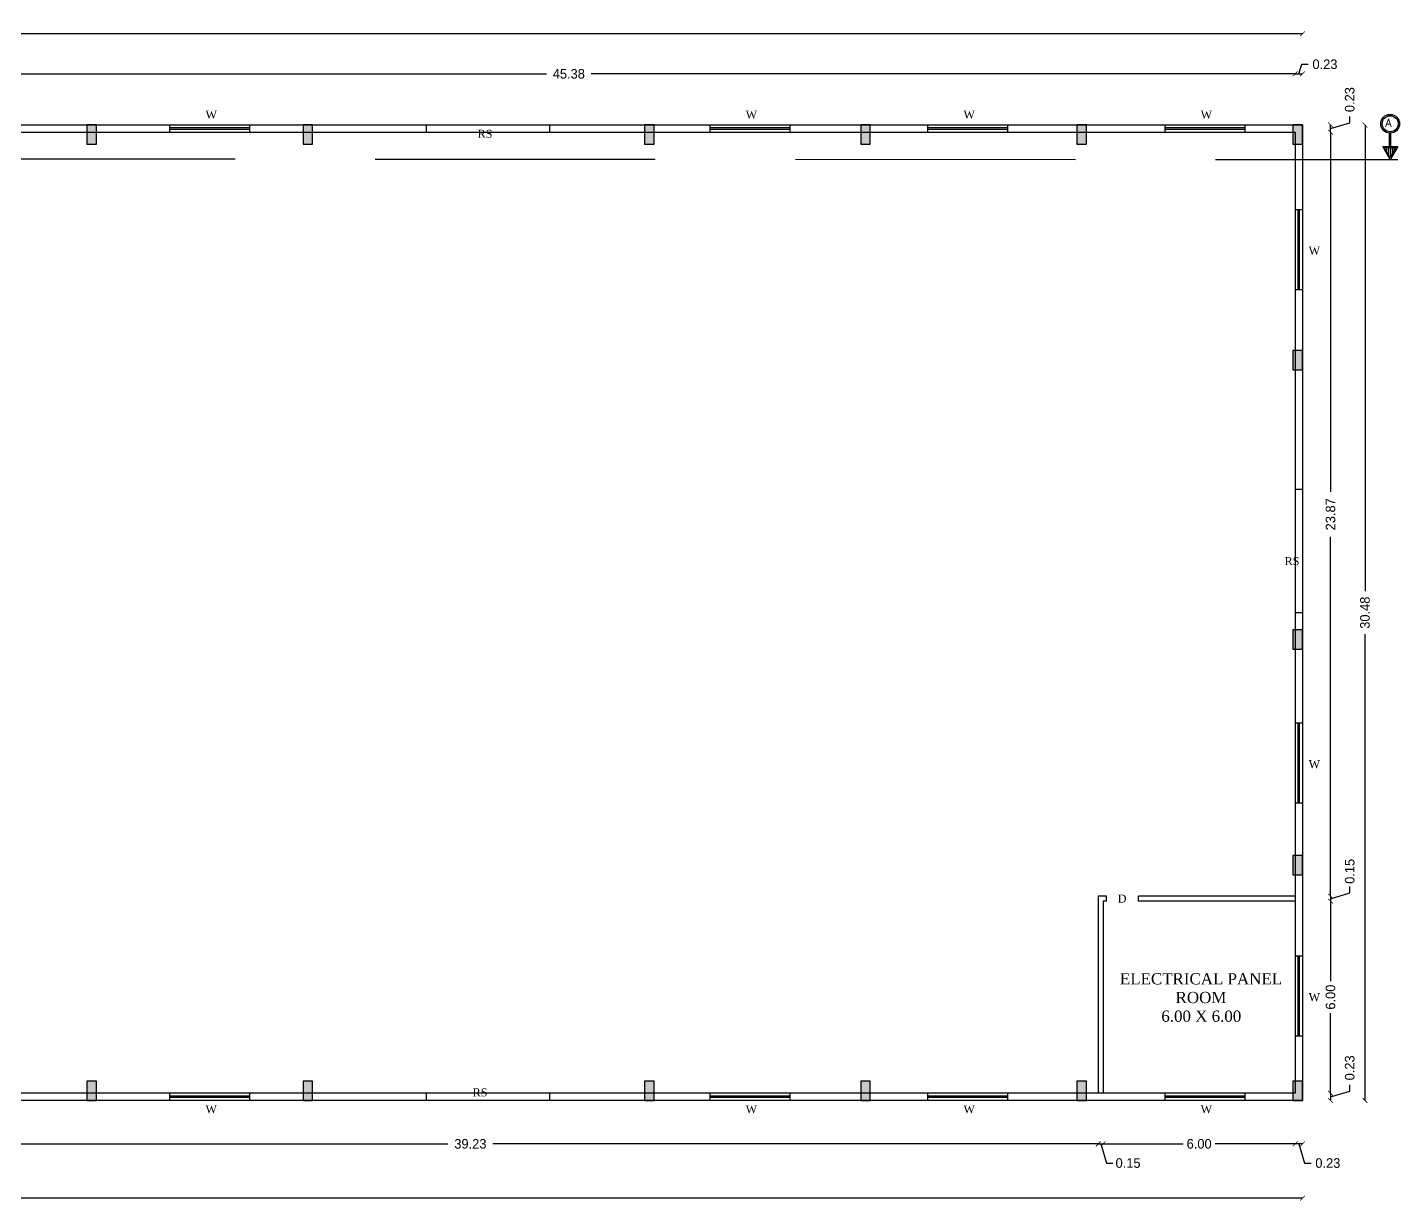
# Model space of a CAD drawing. Header units: metres. Extents: x 1422408 to 2267706, y 3009 to 80428.
# Drawn here: x 2267417.11 to 2267459.97, y 3073.97 to 3110.74 of the extents above; entities that cross this region are included whole.
import ezdxf

# ---------------------------------------------------------------- set-up
doc = ezdxf.new("R2010")
doc.units = ezdxf.units.M
doc.header["$LTSCALE"] = 3.5
doc.header["$MEASUREMENT"] = 0
doc.linetypes.add('DASHED2', pattern=[0.375, 0.25, -0.125])
doc.layers.get('0').update_dxf_attribs({"linetype": 'CONTINUOUS'})
doc.layers.get('DEFPOINTS').update_dxf_attribs({"linetype": 'CONTINUOUS'})
doc.layers.add('BLK_1_COVERED_AREA', color=140, linetype='CONTINUOUS', plot=False)
doc.layers.add('BLK_1_FLR_0_BLT_UP_AREA', color=1, linetype='CONTINUOUS', plot=False)
for name, color, linetype in [('BLK_1_FLR_0_CARPET_AREA', 10, 'CONTINUOUS'), ('BLK_1_FLR_0_REGULAR_ROOM_1', 117, 'CONTINUOUS'), ('BLK_1_FLR_1_ROOF_AREA', 1, 'CONTINUOUS'), ('WIN', 8, 'CONTINUOUS')]:
    doc.layers.add(name, color=color, linetype=linetype)
doc.styles.add('2', font='swissck.ttf', dxfattribs={"height": 0.35})
doc.styles.add('style2', font='RomanT')
doc.dimstyles.new('Civil Mt', dxfattribs={"dimtxt": 0.3, "dimasz": 0.15, "dimexe": 0, "dimexo": 0, "dimgap": 0.1, "dimtad": 0, "dimzin": 0, "dimdsep": 46, "dimtxsty": 'Standard', "dimblk": 'ARCHTICK', "dimcen": 0, "dimse1": 1, "dimse2": 1, "dimclrd": 253, "dimadec": 0, "dimazin": 3, "dimtfac": 1, "dimtofl": 0, "dimtmove": 1, "dimatfit": 3, "dimfxl": 0, "dimfrac": 2, "dimtolj": 1, "dimtzin": 0, "dimarcsym": 0})

# ---------------------------------------------------------------- blocks, each defined once
blk = doc.blocks.new('A$C729956F2')
at = {"layer": 'WIN', "color": 7}
for p, q in [((0, 0.71), (0, 0.48)), ((2.5, 0.619), (0, 0.619)), ((2.5, 0.569), (0, 0.569)), ((2.5, 0.71), (2.5, 0.48))]:
    blk.add_line(p, q, dxfattribs=at)
at = {"color": 7, "lineweight": -3, "insert": (1.123, 0.333), "char_height": 0.25, "attachment_point": 1, "style": '2'}
blk.add_mtext_dynamic_manual_height_columns('{\\fTimes New Roman|b0|i0|c0|p18;W}', width=0.80437, gutter_width=1.75, heights=[0], dxfattribs=at)
blk = doc.blocks.new('A$C78DB1DFF')
at = {"layer": 'WIN', "color": 7}
for p, q in [((0, 0.23), (0, 0)), ((2.5, 0.139), (0, 0.139)), ((2.5, 0.089), (0, 0.089)), ((2.5, 0.23), (2.5, 0))]:
    blk.add_line(p, q, dxfattribs=at)
at = {"color": 7, "lineweight": -3, "insert": (1.123, 0.677), "char_height": 0.25, "attachment_point": 1, "style": '2'}
blk.add_mtext_dynamic_manual_height_columns('{\\fTimes New Roman|b0|i0|c0|p18;W}', width=0.80437, gutter_width=1.75, heights=[0], dxfattribs=at)
blk = doc.blocks.new('_ArchTick')
at = {"color": 0, "linetype": 'ByBlock', "const_width": 0.15}
blk.add_lwpolyline([(-0.5, -0.5), (0.5, 0.5)], dxfattribs=at)
blk = doc.blocks.new('*D367')
at = {"color": 253, "lineweight": -2}
for p, q in [((2267411.332, 3109.29), (2267433.319, 3109.29)), ((2267456.707, 3109.29), (2267434.719, 3109.29))]:
    blk.add_line(p, q, dxfattribs=at)
at = {"layer": 'DEFPOINTS', "color": 0}
for p in [(2267456.707, 3109.29), (2267411.332, 3107.466), (2267456.707, 3107.466)]:
    blk.add_point(p, dxfattribs=at)
at = {"color": 253, "lineweight": -2, "xscale": 0.15, "yscale": 0.15, "zscale": 0.15, "rotation": 180}
blk.add_blockref('_ArchTick', (2267411.332, 3109.29), dxfattribs=at)
at = {"color": 253, "lineweight": -2, "xscale": 0.15, "yscale": 0.15, "zscale": 0.15}
blk.add_blockref('_ArchTick', (2267456.707, 3109.29), dxfattribs=at)
at = {"color": 0, "lineweight": -3, "insert": (2267434.019, 3109.29), "char_height": 0.3, "attachment_point": 5}
blk.add_mtext('\\A1;45.38', dxfattribs=at)
blk = doc.blocks.new('*D368')
at = {"color": 253, "lineweight": -2}
for p, q in [((2267456.822, 3109.29), (2267456.912, 3109.59)), ((2267456.912, 3109.59), (2267457.112, 3109.59)), ((2267456.707, 3109.29), (2267456.937, 3109.29))]:
    blk.add_line(p, q, dxfattribs=at)
at = {"layer": 'DEFPOINTS', "color": 0}
for p in [(2267456.937, 3109.29), (2267456.937, 3107.696), (2267456.707, 3107.466)]:
    blk.add_point(p, dxfattribs=at)
at = {"color": 253, "lineweight": -2, "xscale": 0.15, "yscale": 0.15, "zscale": 0.15, "rotation": 180}
blk.add_blockref('_ArchTick', (2267456.707, 3109.29), dxfattribs=at)
at = {"color": 253, "lineweight": -2, "xscale": 0.15, "yscale": 0.15, "zscale": 0.15}
blk.add_blockref('_ArchTick', (2267456.937, 3109.29), dxfattribs=at)
at = {"color": 0, "lineweight": -3, "insert": (2267457.637, 3109.59), "char_height": 0.3, "attachment_point": 5}
blk.add_mtext('\\A1;0.23', dxfattribs=at)
blk = doc.blocks.new('*D369')
at = {"color": 253, "lineweight": -2}
for p, q in [((2267365.497, 3110.545), (2267410.567, 3110.545)), ((2267456.937, 3110.545), (2267411.867, 3110.545))]:
    blk.add_line(p, q, dxfattribs=at)
at = {"layer": 'DEFPOINTS', "color": 0}
for p in [(2267365.497, 3110.545), (2267365.497, 3107.696), (2267456.937, 3107.696)]:
    blk.add_point(p, dxfattribs=at)
at = {"color": 253, "lineweight": -2, "xscale": 0.15, "yscale": 0.15, "zscale": 0.15, "rotation": 180}
blk.add_blockref('_ArchTick', (2267365.497, 3110.545), dxfattribs=at)
at = {"color": 253, "lineweight": -2, "xscale": 0.15, "yscale": 0.15, "zscale": 0.15}
blk.add_blockref('_ArchTick', (2267456.937, 3110.545), dxfattribs=at)
at = {"color": 0, "lineweight": -3, "insert": (2267411.217, 3110.545), "char_height": 0.3, "attachment_point": 5}
blk.add_mtext('\\A1;91.44', dxfattribs=at)
blk = doc.blocks.new('*D370')
at = {"color": 253, "lineweight": -2}
for p, q in [((2267458.411, 3077.511), (2267458.411, 3077.711)), ((2267457.811, 3077.331), (2267458.411, 3077.511)), ((2267457.811, 3077.446), (2267457.811, 3077.216))]:
    blk.add_line(p, q, dxfattribs=at)
at = {"layer": 'DEFPOINTS', "color": 0}
for p in [(2267456.707, 3077.446), (2267456.937, 3077.216), (2267457.811, 3077.216)]:
    blk.add_point(p, dxfattribs=at)
at = {"color": 253, "lineweight": -2, "xscale": 0.15, "yscale": 0.15, "zscale": 0.15}
for p, rotation in [((2267457.811, 3077.446), 90), ((2267457.811, 3077.216), 270)]:
    blk.add_blockref('_ArchTick', p, dxfattribs=dict(at, rotation=rotation))
at = {"color": 0, "lineweight": -3, "insert": (2267458.411, 3078.236), "char_height": 0.3, "attachment_point": 5, "rotation": 90}
blk.add_mtext('\\A1;0.23', dxfattribs=at)
blk = doc.blocks.new('*D371')
at = {"color": 253, "lineweight": -2}
for p, q in [((2267457.811, 3083.446), (2267457.811, 3080.946)), ((2267457.811, 3077.446), (2267457.811, 3079.946))]:
    blk.add_line(p, q, dxfattribs=at)
at = {"layer": 'DEFPOINTS', "color": 0}
for p in [(2267456.707, 3083.446), (2267456.707, 3077.446), (2267457.811, 3077.446)]:
    blk.add_point(p, dxfattribs=at)
at = {"color": 253, "lineweight": -2, "xscale": 0.15, "yscale": 0.15, "zscale": 0.15}
for p, rotation in [((2267457.811, 3083.446), 90), ((2267457.811, 3077.446), 270)]:
    blk.add_blockref('_ArchTick', p, dxfattribs=dict(at, rotation=rotation))
at = {"color": 0, "lineweight": -3, "insert": (2267457.811, 3080.446), "char_height": 0.3, "attachment_point": 5, "rotation": 90}
blk.add_mtext('\\A1;6.00', dxfattribs=at)
blk = doc.blocks.new('*D372')
at = {"color": 253, "lineweight": -2}
for p, q in [((2267457.811, 3083.596), (2267457.811, 3083.746)), ((2267457.811, 3083.521), (2267458.411, 3083.701)), ((2267458.411, 3083.701), (2267458.411, 3083.901)), ((2267457.811, 3083.596), (2267457.811, 3083.446)), ((2267457.811, 3083.446), (2267457.811, 3083.296))]:
    blk.add_line(p, q, dxfattribs=at)
at = {"layer": 'DEFPOINTS', "color": 0}
for p in [(2267456.707, 3083.596), (2267456.707, 3083.446), (2267457.811, 3083.446)]:
    blk.add_point(p, dxfattribs=at)
at = {"color": 253, "lineweight": -2, "xscale": 0.15, "yscale": 0.15, "zscale": 0.15}
for p, rotation in [((2267457.811, 3083.596), 270), ((2267457.811, 3083.446), 90)]:
    blk.add_blockref('_ArchTick', p, dxfattribs=dict(at, rotation=rotation))
at = {"color": 0, "lineweight": -3, "insert": (2267458.411, 3084.376), "char_height": 0.3, "attachment_point": 5, "rotation": 90}
blk.add_mtext('\\A1;0.15', dxfattribs=at)
blk = doc.blocks.new('*D373')
at = {"color": 253, "lineweight": -2}
for p, q in [((2267457.811, 3107.466), (2267457.811, 3096.231)), ((2267457.811, 3083.596), (2267457.811, 3094.831))]:
    blk.add_line(p, q, dxfattribs=at)
at = {"layer": 'DEFPOINTS', "color": 0}
for p in [(2267456.707, 3107.466), (2267456.707, 3083.596), (2267457.811, 3083.596)]:
    blk.add_point(p, dxfattribs=at)
at = {"color": 253, "lineweight": -2, "xscale": 0.15, "yscale": 0.15, "zscale": 0.15}
for p, rotation in [((2267457.811, 3107.466), 90), ((2267457.811, 3083.596), 270)]:
    blk.add_blockref('_ArchTick', p, dxfattribs=dict(at, rotation=rotation))
at = {"color": 0, "lineweight": -3, "insert": (2267457.811, 3095.531), "char_height": 0.3, "attachment_point": 5, "rotation": 90}
blk.add_mtext('\\A1;23.87', dxfattribs=at)
blk = doc.blocks.new('*D374')
at = {"color": 253, "lineweight": -2}
for p, q in [((2267457.811, 3107.581), (2267458.411, 3107.761)), ((2267457.811, 3107.466), (2267457.811, 3107.696)), ((2267458.411, 3107.761), (2267458.411, 3107.961))]:
    blk.add_line(p, q, dxfattribs=at)
at = {"layer": 'DEFPOINTS', "color": 0}
for p in [(2267456.937, 3107.696), (2267457.811, 3107.696), (2267456.707, 3107.466)]:
    blk.add_point(p, dxfattribs=at)
at = {"color": 253, "lineweight": -2, "xscale": 0.15, "yscale": 0.15, "zscale": 0.15}
for p, rotation in [((2267457.811, 3107.696), 90), ((2267457.811, 3107.466), 270)]:
    blk.add_blockref('_ArchTick', p, dxfattribs=dict(at, rotation=rotation))
at = {"color": 0, "lineweight": -3, "insert": (2267458.411, 3108.486), "char_height": 0.3, "attachment_point": 5, "rotation": 90}
blk.add_mtext('\\A1;0.23', dxfattribs=at)
blk = doc.blocks.new('*D375')
at = {"color": 253, "lineweight": -2}
for p, q in [((2267458.888, 3107.696), (2267458.888, 3093.131)), ((2267458.888, 3077.216), (2267458.888, 3091.781))]:
    blk.add_line(p, q, dxfattribs=at)
at = {"layer": 'DEFPOINTS', "color": 0}
for p in [(2267456.937, 3107.696), (2267456.937, 3077.216), (2267458.888, 3077.216)]:
    blk.add_point(p, dxfattribs=at)
at = {"color": 253, "lineweight": -2, "xscale": 0.15, "yscale": 0.15, "zscale": 0.15}
for p, rotation in [((2267458.888, 3107.696), 90), ((2267458.888, 3077.216), 270)]:
    blk.add_blockref('_ArchTick', p, dxfattribs=dict(at, rotation=rotation))
at = {"color": 0, "lineweight": -3, "insert": (2267458.888, 3092.456), "char_height": 0.3, "attachment_point": 5, "rotation": 90}
blk.add_mtext('\\A1;30.48', dxfattribs=at)
blk = doc.blocks.new('*D381')
at = {"color": 253, "lineweight": -2}
for p, q in [((2267411.332, 3075.861), (2267430.244, 3075.861)), ((2267450.557, 3075.861), (2267431.644, 3075.861))]:
    blk.add_line(p, q, dxfattribs=at)
at = {"layer": 'DEFPOINTS', "color": 0}
for p in [(2267411.332, 3077.446), (2267450.557, 3077.446), (2267411.332, 3075.861)]:
    blk.add_point(p, dxfattribs=at)
at = {"color": 253, "lineweight": -2, "xscale": 0.15, "yscale": 0.15, "zscale": 0.15, "rotation": 180}
blk.add_blockref('_ArchTick', (2267411.332, 3075.861), dxfattribs=at)
at = {"color": 253, "lineweight": -2, "xscale": 0.15, "yscale": 0.15, "zscale": 0.15}
blk.add_blockref('_ArchTick', (2267450.557, 3075.861), dxfattribs=at)
at = {"color": 0, "lineweight": -3, "insert": (2267430.944, 3075.861), "char_height": 0.3, "attachment_point": 5}
blk.add_mtext('\\A1;39.23', dxfattribs=at)
blk = doc.blocks.new('*D382')
at = {"color": 253, "lineweight": -2}
for p, q in [((2267450.557, 3075.861), (2267450.407, 3075.861)), ((2267450.557, 3075.861), (2267450.707, 3075.861)), ((2267450.632, 3075.861), (2267450.812, 3075.261)), ((2267450.707, 3075.861), (2267450.857, 3075.861)), ((2267450.812, 3075.261), (2267451.012, 3075.261))]:
    blk.add_line(p, q, dxfattribs=at)
at = {"layer": 'DEFPOINTS', "color": 0}
for p in [(2267450.557, 3077.446), (2267450.707, 3077.446), (2267450.707, 3075.861)]:
    blk.add_point(p, dxfattribs=at)
at = {"color": 253, "lineweight": -2, "xscale": 0.15, "yscale": 0.15, "zscale": 0.15}
blk.add_blockref('_ArchTick', (2267450.557, 3075.861), dxfattribs=at)
at = {"color": 253, "lineweight": -2, "xscale": 0.15, "yscale": 0.15, "zscale": 0.15, "rotation": 180}
blk.add_blockref('_ArchTick', (2267450.707, 3075.861), dxfattribs=at)
at = {"color": 0, "lineweight": -3, "insert": (2267451.487, 3075.261), "char_height": 0.3, "attachment_point": 5}
blk.add_mtext('\\A1;0.15', dxfattribs=at)
blk = doc.blocks.new('*D383')
at = {"color": 253, "lineweight": -2}
for p, q in [((2267450.707, 3075.861), (2267453.207, 3075.861)), ((2267456.707, 3075.861), (2267454.207, 3075.861))]:
    blk.add_line(p, q, dxfattribs=at)
at = {"layer": 'DEFPOINTS', "color": 0}
for p in [(2267450.707, 3077.446), (2267456.707, 3077.446), (2267450.707, 3075.861)]:
    blk.add_point(p, dxfattribs=at)
at = {"color": 253, "lineweight": -2, "xscale": 0.15, "yscale": 0.15, "zscale": 0.15, "rotation": 180}
blk.add_blockref('_ArchTick', (2267450.707, 3075.861), dxfattribs=at)
at = {"color": 253, "lineweight": -2, "xscale": 0.15, "yscale": 0.15, "zscale": 0.15}
blk.add_blockref('_ArchTick', (2267456.707, 3075.861), dxfattribs=at)
at = {"color": 0, "lineweight": -3, "insert": (2267453.707, 3075.861), "char_height": 0.3, "attachment_point": 5}
blk.add_mtext('\\A1;6.00', dxfattribs=at)
blk = doc.blocks.new('*D384')
at = {"color": 253, "lineweight": -2}
for p, q in [((2267456.937, 3075.861), (2267456.707, 3075.861)), ((2267456.822, 3075.861), (2267457.002, 3075.261)), ((2267457.002, 3075.261), (2267457.202, 3075.261))]:
    blk.add_line(p, q, dxfattribs=at)
at = {"layer": 'DEFPOINTS', "color": 0}
for p in [(2267456.707, 3077.446), (2267456.937, 3077.216), (2267456.707, 3075.861)]:
    blk.add_point(p, dxfattribs=at)
at = {"color": 253, "lineweight": -2, "xscale": 0.15, "yscale": 0.15, "zscale": 0.15, "rotation": 180}
blk.add_blockref('_ArchTick', (2267456.707, 3075.861), dxfattribs=at)
at = {"color": 253, "lineweight": -2, "xscale": 0.15, "yscale": 0.15, "zscale": 0.15}
blk.add_blockref('_ArchTick', (2267456.937, 3075.861), dxfattribs=at)
at = {"color": 0, "lineweight": -3, "insert": (2267457.727, 3075.261), "char_height": 0.3, "attachment_point": 5}
blk.add_mtext('\\A1;0.23', dxfattribs=at)
blk = doc.blocks.new('*D385')
at = {"color": 253, "lineweight": -2}
for p, q in [((2267365.497, 3074.162), (2267410.567, 3074.162)), ((2267456.937, 3074.162), (2267411.867, 3074.162))]:
    blk.add_line(p, q, dxfattribs=at)
at = {"layer": 'DEFPOINTS', "color": 0}
for p in [(2267365.497, 3077.216), (2267456.937, 3077.216), (2267365.497, 3074.162)]:
    blk.add_point(p, dxfattribs=at)
at = {"color": 253, "lineweight": -2, "xscale": 0.15, "yscale": 0.15, "zscale": 0.15, "rotation": 180}
blk.add_blockref('_ArchTick', (2267365.497, 3074.162), dxfattribs=at)
at = {"color": 253, "lineweight": -2, "xscale": 0.15, "yscale": 0.15, "zscale": 0.15}
blk.add_blockref('_ArchTick', (2267456.937, 3074.162), dxfattribs=at)
at = {"color": 0, "lineweight": -3, "insert": (2267411.217, 3074.162), "char_height": 0.3, "attachment_point": 5}
blk.add_mtext('\\A1;91.44', dxfattribs=at)
blk = doc.blocks.new('A$C29E24354')
at = {"ltscale": 5}
h = blk.add_hatch(dxfattribs=at)
h.set_pattern_fill('LINE', color=256, scale=0.8, style=0)
h.set_pattern_definition([(2e-15, (14266.147, 50002.224), (-2e-16, 2.54), [])])
h.paths.add_polyline_path([(2.2, 12.2), (15.8, 4.3), (15.8, 20.1)])
at = {"color": 0, "lineweight": 25}
blk.add_line((0, 21.9), (0, 2.4), dxfattribs=at)
at = {"lineweight": 25, "ltscale": 5}
for p, q in [((16.9, 13.2), (34.5, 13.2)), ((16.9, 11.2), (34.5, 11.2))]:
    blk.add_line(p, q, dxfattribs=at)
at = {"color": 0, "lineweight": 25}
blk.add_lwpolyline([(0, 12.2), (16.9, 21.9), (16.9, 2.4)], close=True, dxfattribs=at)
at = {"ltscale": 5}
blk.add_lwpolyline([(2.2, 12.2), (15.8, 20.1), (15.8, 4.3)], close=True, dxfattribs=at)
at = {"lineweight": 25, "ltscale": 5}
for radius in [12.2, 10.4]:
    blk.add_circle((46.7, 12.2), radius, dxfattribs=at)

msp = doc.modelspace()

# ---------------------------------------------------------------- hatches: boundary and pattern name
at = {"lineweight": -3}
h = msp.add_hatch(color=7, dxfattribs=at)
h.dxf.hatch_style = 1
h.paths.add_polyline_path([(2267419.26684, 3107.69608), (2267418.96684, 3107.69608), (2267418.96684, 3107.09608), (2267419.26684, 3107.09608)])
h = msp.add_hatch(color=7, dxfattribs=at)
h.dxf.hatch_style = 1
h.paths.add_polyline_path([(2267426.01684, 3107.69608), (2267425.71684, 3107.69608), (2267425.71684, 3107.09608), (2267426.01684, 3107.09608)])
h = msp.add_hatch(color=7, dxfattribs=at)
h.dxf.hatch_style = 1
h.paths.add_polyline_path([(2267436.68684, 3107.69608), (2267436.38684, 3107.69608), (2267436.38684, 3107.09608), (2267436.68684, 3107.09608)])
h = msp.add_hatch(color=7, dxfattribs=at)
h.dxf.hatch_style = 1
h.paths.add_polyline_path([(2267443.43684, 3107.69608), (2267443.13684, 3107.69608), (2267443.13684, 3107.09608), (2267443.43684, 3107.09608)])
h = msp.add_hatch(color=7, dxfattribs=at)
h.dxf.hatch_style = 1
h.paths.add_polyline_path([(2267450.18684, 3107.69608), (2267449.88684, 3107.69608), (2267449.88684, 3107.09608), (2267450.18684, 3107.09608)])
h = msp.add_hatch(color=7, dxfattribs=at)
h.dxf.hatch_style = 1
h.paths.add_polyline_path([(2267456.93684, 3107.69608), (2267456.63684, 3107.69608), (2267456.63684, 3107.09608), (2267456.93684, 3107.09608)])
h = msp.add_hatch(color=7, dxfattribs=at)
h.dxf.hatch_style = 1
h.paths.add_polyline_path([(2267456.93684, 3100.64608), (2267456.63684, 3100.64608), (2267456.63684, 3100.04608), (2267456.93684, 3100.04608)])
h = msp.add_hatch(color=7, dxfattribs=at)
h.dxf.hatch_style = 1
h.paths.add_polyline_path([(2267456.93684, 3091.91608), (2267456.63684, 3091.91608), (2267456.63684, 3091.31608), (2267456.93684, 3091.31608)])
h = msp.add_hatch(color=7, dxfattribs=at)
h.dxf.hatch_style = 1
h.paths.add_polyline_path([(2267456.93684, 3084.86608), (2267456.63684, 3084.86608), (2267456.63684, 3084.26608), (2267456.93684, 3084.26608)])
h = msp.add_hatch(color=7, dxfattribs=at)
h.dxf.hatch_style = 1
h.paths.add_polyline_path([(2267419.26684, 3077.81608), (2267418.96684, 3077.81608), (2267418.96684, 3077.21608), (2267419.26684, 3077.21608)])
h = msp.add_hatch(color=7, dxfattribs=at)
h.dxf.hatch_style = 1
h.paths.add_polyline_path([(2267426.01684, 3077.81608), (2267425.71684, 3077.81608), (2267425.71684, 3077.21608), (2267426.01684, 3077.21608)])
h = msp.add_hatch(color=7, dxfattribs=at)
h.dxf.hatch_style = 1
h.paths.add_polyline_path([(2267436.68684, 3077.81608), (2267436.38684, 3077.81608), (2267436.38684, 3077.21608), (2267436.68684, 3077.21608)])
h = msp.add_hatch(color=7, dxfattribs=at)
h.dxf.hatch_style = 1
h.paths.add_polyline_path([(2267443.43684, 3077.81608), (2267443.13684, 3077.81608), (2267443.13684, 3077.21608), (2267443.43684, 3077.21608)])
h = msp.add_hatch(color=7, dxfattribs=at)
h.dxf.hatch_style = 1
h.paths.add_polyline_path([(2267450.18684, 3077.81608), (2267449.88684, 3077.81608), (2267449.88684, 3077.21608), (2267450.18684, 3077.21608)])
h = msp.add_hatch(color=7, dxfattribs=at)
h.dxf.hatch_style = 1
h.paths.add_polyline_path([(2267456.93684, 3077.81608), (2267456.63684, 3077.81608), (2267456.63684, 3077.21608), (2267456.93684, 3077.21608)])

# ---------------------------------------------------------------- linework, layer by layer
at = {"color": 7, "ltscale": 0.25}
for p, q in [((2267365.49684, 3107.69608), (2267456.93684, 3107.69608)), ((2267429.57684, 3107.46608), (2267429.57684, 3107.69608)), ((2267433.42684, 3107.46608), (2267433.42684, 3107.69608)), ((2267456.93684, 3107.69608), (2267456.93684, 3077.21608)), ((2267411.33184, 3107.46608), (2267429.57684, 3107.46608)), ((2267433.42684, 3107.46608), (2267456.70684, 3107.46608)), ((2267456.70684, 3107.46608), (2267456.70684, 3096.30608)), ((2267456.93684, 3096.30608), (2267456.70684, 3096.30608)), ((2267456.70684, 3092.45608), (2267456.70684, 3083.59608)), ((2267456.93684, 3092.45608), (2267456.70684, 3092.45608)), ((2267450.55684, 3083.59608), (2267450.55684, 3077.44608)), ((2267450.81309, 3083.59608), (2267450.55684, 3083.59608)), ((2267450.70684, 3083.44608), (2267450.70684, 3077.44608)), ((2267450.81309, 3083.44608), (2267450.70684, 3083.44608)), ((2267450.81309, 3083.44608), (2267450.81309, 3083.59608)), ((2267456.70684, 3083.59608), (2267451.81309, 3083.59608)), ((2267451.81309, 3083.44608), (2267451.81309, 3083.59608)), ((2267456.70684, 3083.44608), (2267451.81309, 3083.44608)), ((2267456.70684, 3083.44608), (2267456.70684, 3077.44608)), ((2267456.93684, 3077.21608), (2267365.49684, 3077.21608)), ((2267429.57684, 3077.44608), (2267411.33184, 3077.44608)), ((2267429.57684, 3077.21608), (2267429.57684, 3077.44608)), ((2267450.55684, 3077.44608), (2267433.42684, 3077.44608)), ((2267433.42684, 3077.21608), (2267433.42684, 3077.44608)), ((2267456.70684, 3077.44608), (2267450.70684, 3077.44608))]:
    msp.add_line(p, q, dxfattribs=at)
at = {"color": 7, "linetype": 'DASHED2', "ltscale": 10}
msp.add_line((2267362.34558, 3106.66408), (2267459.67483, 3106.61237), dxfattribs=at)
at = {"color": 7}
for p, q in [((2267456.93684, 3105.04562), (2267456.70684, 3105.04562)), ((2267456.79609, 3102.54562), (2267456.79609, 3105.04562)), ((2267456.84609, 3102.54562), (2267456.84609, 3105.04562)), ((2267456.93684, 3102.54562), (2267456.70684, 3102.54562)), ((2267456.93684, 3089.00396), (2267456.70684, 3089.00396)), ((2267456.79609, 3086.50396), (2267456.79609, 3089.00396)), ((2267456.84609, 3086.50396), (2267456.84609, 3089.00396)), ((2267456.93684, 3086.50396), (2267456.70684, 3086.50396)), ((2267456.93684, 3081.72449), (2267456.70684, 3081.72449)), ((2267456.79609, 3079.22449), (2267456.79609, 3081.72449)), ((2267456.84609, 3079.22449), (2267456.84609, 3081.72449)), ((2267456.93684, 3079.22449), (2267456.70684, 3079.22449))]:
    msp.add_line(p, q, dxfattribs=at)
at = {"color": 7, "lineweight": -3}
for points in [[(2267419.26684, 3107.09608), (2267419.26684, 3107.69608), (2267418.96684, 3107.69608), (2267418.96684, 3107.09608)], [(2267426.01684, 3107.09608), (2267426.01684, 3107.69608), (2267425.71684, 3107.69608), (2267425.71684, 3107.09608)], [(2267436.68684, 3107.09608), (2267436.68684, 3107.69608), (2267436.38684, 3107.69608), (2267436.38684, 3107.09608)], [(2267443.43684, 3107.09608), (2267443.43684, 3107.69608), (2267443.13684, 3107.69608), (2267443.13684, 3107.09608)], [(2267450.18684, 3107.09608), (2267450.18684, 3107.69608), (2267449.88684, 3107.69608), (2267449.88684, 3107.09608)], [(2267456.93684, 3107.09608), (2267456.93684, 3107.69608), (2267456.63684, 3107.69608), (2267456.63684, 3107.09608)], [(2267456.93684, 3100.04608), (2267456.93684, 3100.64608), (2267456.63684, 3100.64608), (2267456.63684, 3100.04608)], [(2267456.93684, 3091.31608), (2267456.93684, 3091.91608), (2267456.63684, 3091.91608), (2267456.63684, 3091.31608)], [(2267456.93684, 3084.26608), (2267456.93684, 3084.86608), (2267456.63684, 3084.86608), (2267456.63684, 3084.26608)], [(2267419.26684, 3077.21608), (2267419.26684, 3077.81608), (2267418.96684, 3077.81608), (2267418.96684, 3077.21608)], [(2267426.01684, 3077.21608), (2267426.01684, 3077.81608), (2267425.71684, 3077.81608), (2267425.71684, 3077.21608)], [(2267436.68684, 3077.21608), (2267436.68684, 3077.81608), (2267436.38684, 3077.81608), (2267436.38684, 3077.21608)], [(2267443.43684, 3077.21608), (2267443.43684, 3077.81608), (2267443.13684, 3077.81608), (2267443.13684, 3077.21608)], [(2267450.18684, 3077.21608), (2267450.18684, 3077.81608), (2267449.88684, 3077.81608), (2267449.88684, 3077.21608)], [(2267456.93684, 3077.21608), (2267456.93684, 3077.81608), (2267456.63684, 3077.81608), (2267456.63684, 3077.21608)]]:
    msp.add_lwpolyline(points, close=True, dxfattribs=at)
at = {"layer": 'BLK_1_COVERED_AREA'}
msp.add_lwpolyline([(2267365.49684, 3107.69608), (2267456.93684, 3107.69608), (2267456.93684, 3077.21608), (2267365.49684, 3077.21608)], close=True, dxfattribs=at)
at = {"layer": 'BLK_1_FLR_0_BLT_UP_AREA', "color": 48}
msp.add_lwpolyline([(2267365.49684, 3107.69608), (2267456.93684, 3107.69608), (2267456.93684, 3077.21608), (2267365.49684, 3077.21608)], close=True, dxfattribs=at)
at = {"layer": 'BLK_1_FLR_0_CARPET_AREA', "color": 14}
msp.add_lwpolyline([(2267365.72684, 3107.46608), (2267456.70684, 3107.46608), (2267456.70684, 3077.44608), (2267365.72684, 3077.44608)], close=True, dxfattribs=at)
at = {"layer": 'BLK_1_FLR_0_REGULAR_ROOM_1', "color": 4}
msp.add_lwpolyline([(2267365.72684, 3107.46608), (2267456.70684, 3107.46608), (2267456.70684, 3077.44608), (2267365.72684, 3077.44608)], close=True, dxfattribs=at)
at = {"layer": 'BLK_1_FLR_1_ROOF_AREA', "color": 54}
msp.add_lwpolyline([(2267365.49684, 3107.69608), (2267456.93684, 3107.69608), (2267456.93684, 3077.21608), (2267365.49684, 3077.21608)], close=True, dxfattribs=at)

# ---------------------------------------------------------------- block references
at = {"color": 7, "lineweight": -3}
for name, p in [('A$C78DB1DFF', (2267421.5485, 3107.46608)), ('A$C78DB1DFF', (2267438.42068, 3107.46608)), ('A$C78DB1DFF', (2267445.22367, 3107.46608)), ('A$C78DB1DFF', (2267452.63175, 3107.46608)), ('A$C729956F2', (2267421.5485, 3076.7361)), ('A$C729956F2', (2267438.42068, 3076.7361)), ('A$C729956F2', (2267445.22367, 3076.7361)), ('A$C729956F2', (2267452.63175, 3076.7361))]:
    msp.add_blockref(name, p, dxfattribs=at)
at = {"color": 7, "linetype": 'DASHED2', "xscale": 0.0239999999996508, "yscale": 0.0239999999996508, "zscale": 0.0239999999996508, "rotation": 89.99999999999997}
msp.add_blockref('A$C29E24354', (2267459.96712, 3106.61237), dxfattribs=at)

# ---------------------------------------------------------------- texts
at = {"color": 7, "linetype": 'DASHED2', "style": 'style2'}
msp.add_text('A', height=0.2496, rotation=359.817788, dxfattribs=at).set_placement((2267459.52071, 3107.63993))
at = {"color": 7, "lineweight": -3, "char_height": 0.25, "attachment_point": 1, "style": '2'}
for s, insert in [('{\\fTimes New Roman|b0|i0|c0|p18;RS}', (2267431.17106, 3107.54457)), ('{\\fTimes New Roman|b0|i0|c0|p18;W}', (2267457.12853, 3103.8915)), ('{\\fTimes New Roman|b0|i0|c0|p18;RS}', (2267456.37708, 3094.19341)), ('{\\fTimes New Roman|b0|i0|c0|p18;W}', (2267457.12853, 3087.84985)), ('{\\fTimes New Roman|b0|i0|c0|p18;D}', (2267451.164, 3083.64961)), ('{\\fTimes New Roman|b0|i0|c0|p18;W}', (2267457.12853, 3080.57037)), ('{\\fTimes New Roman|b0|i0|c0|p18;RS}', (2267431.01511, 3077.5951))]:
    msp.add_mtext_dynamic_manual_height_columns(s, width=0.804374, gutter_width=1.75, heights=[0], dxfattribs=dict(at, insert=insert))
at = {"color": 7, "lineweight": -3, "insert": (2267450.70684, 3081.19325), "char_height": 0.35, "width": 5.9587193, "attachment_point": 1}
msp.add_mtext('{\\fTimes New Roman|b0|i0|c0|p18;\\W3.97906;\\C0; \\W1;ELECTRICAL PANEL \\P\\W8.56765;  \\W1;ROOM\\P\\W6.8865;  \\W1;6.00 X 6.00}', dxfattribs=at)

# ---------------------------------------------------------------- dimensions: what is measured, and where the dimension line sits
at = {"color": 7, "lineweight": -3}
for base, p1, p2, picture, middle in [((2267365.49684, 3110.54452), (2267456.93684, 3107.69608), (2267365.49684, 3107.69608), '*D369', (2267411.21684, 3110.54452)), ((2267456.93684, 3109.29041), (2267456.70684, 3107.46608), (2267456.93684, 3107.69608), '*D368', (2267457.21184, 3109.59041)), ((2267456.706836652, 3109.2904077916), (2267411.331836652, 3107.4660845339), (2267456.706836652, 3107.4660845339), '*D367', (2267434.0193366529, 3109.2904077916)), ((2267365.49684, 3074.16223), (2267456.93684, 3077.21608), (2267365.49684, 3077.21608), '*D385', (2267411.21684, 3074.16223)), ((2267411.331836652, 3075.8606047641), (2267450.556836653, 3077.4460845339), (2267411.331836652, 3077.4460845339), '*D381', (2267430.9443366532, 3075.8606047641)), ((2267450.70684, 3075.8606), (2267450.55684, 3077.44608), (2267450.70684, 3077.44608), '*D382', (2267451.11184, 3075.2606)), ((2267450.70684, 3075.8606), (2267456.70684, 3077.44608), (2267450.70684, 3077.44608), '*D383', (2267453.70684, 3075.8606)), ((2267456.70684, 3075.8606), (2267456.93684, 3077.21608), (2267456.70684, 3077.44608), '*D384', (2267457.30184, 3075.2606))]:
    dim = msp.add_linear_dim(base=base, p1=p1, p2=p2, dimstyle='Civil Mt', dxfattribs=at)
    dim.commit()
    dim.dimension.update_dxf_attribs({"geometry": picture, "text_midpoint": middle})
for base, p1, p2, picture, middle in [((2267457.81069, 3107.69608), (2267456.70684, 3107.46608), (2267456.93684, 3107.69608), '*D374', (2267458.41069, 3108.06108)), ((2267458.88791, 3077.21608), (2267456.93684, 3107.69608), (2267456.93684, 3077.21608), '*D375', (2267458.88791, 3092.45608)), ((2267457.81069, 3083.59608), (2267456.70684, 3107.46608), (2267456.70684, 3083.59608), '*D373', (2267457.81069, 3095.53108)), ((2267457.81069, 3083.44608), (2267456.70684, 3083.59608), (2267456.70684, 3083.44608), '*D372', (2267458.41069, 3084.00108)), ((2267457.81069, 3077.44608), (2267456.70684, 3083.44608), (2267456.70684, 3077.44608), '*D371', (2267457.81069, 3080.44608)), ((2267457.81069, 3077.21608), (2267456.70684, 3077.44608), (2267456.93684, 3077.21608), '*D370', (2267458.41069, 3077.81108))]:
    dim = msp.add_linear_dim(base=base, p1=p1, p2=p2, angle=270, dimstyle='Civil Mt', dxfattribs=at)
    dim.commit()
    dim.dimension.update_dxf_attribs({"geometry": picture, "text_midpoint": middle})

doc.saveas('drawing.dxf')
